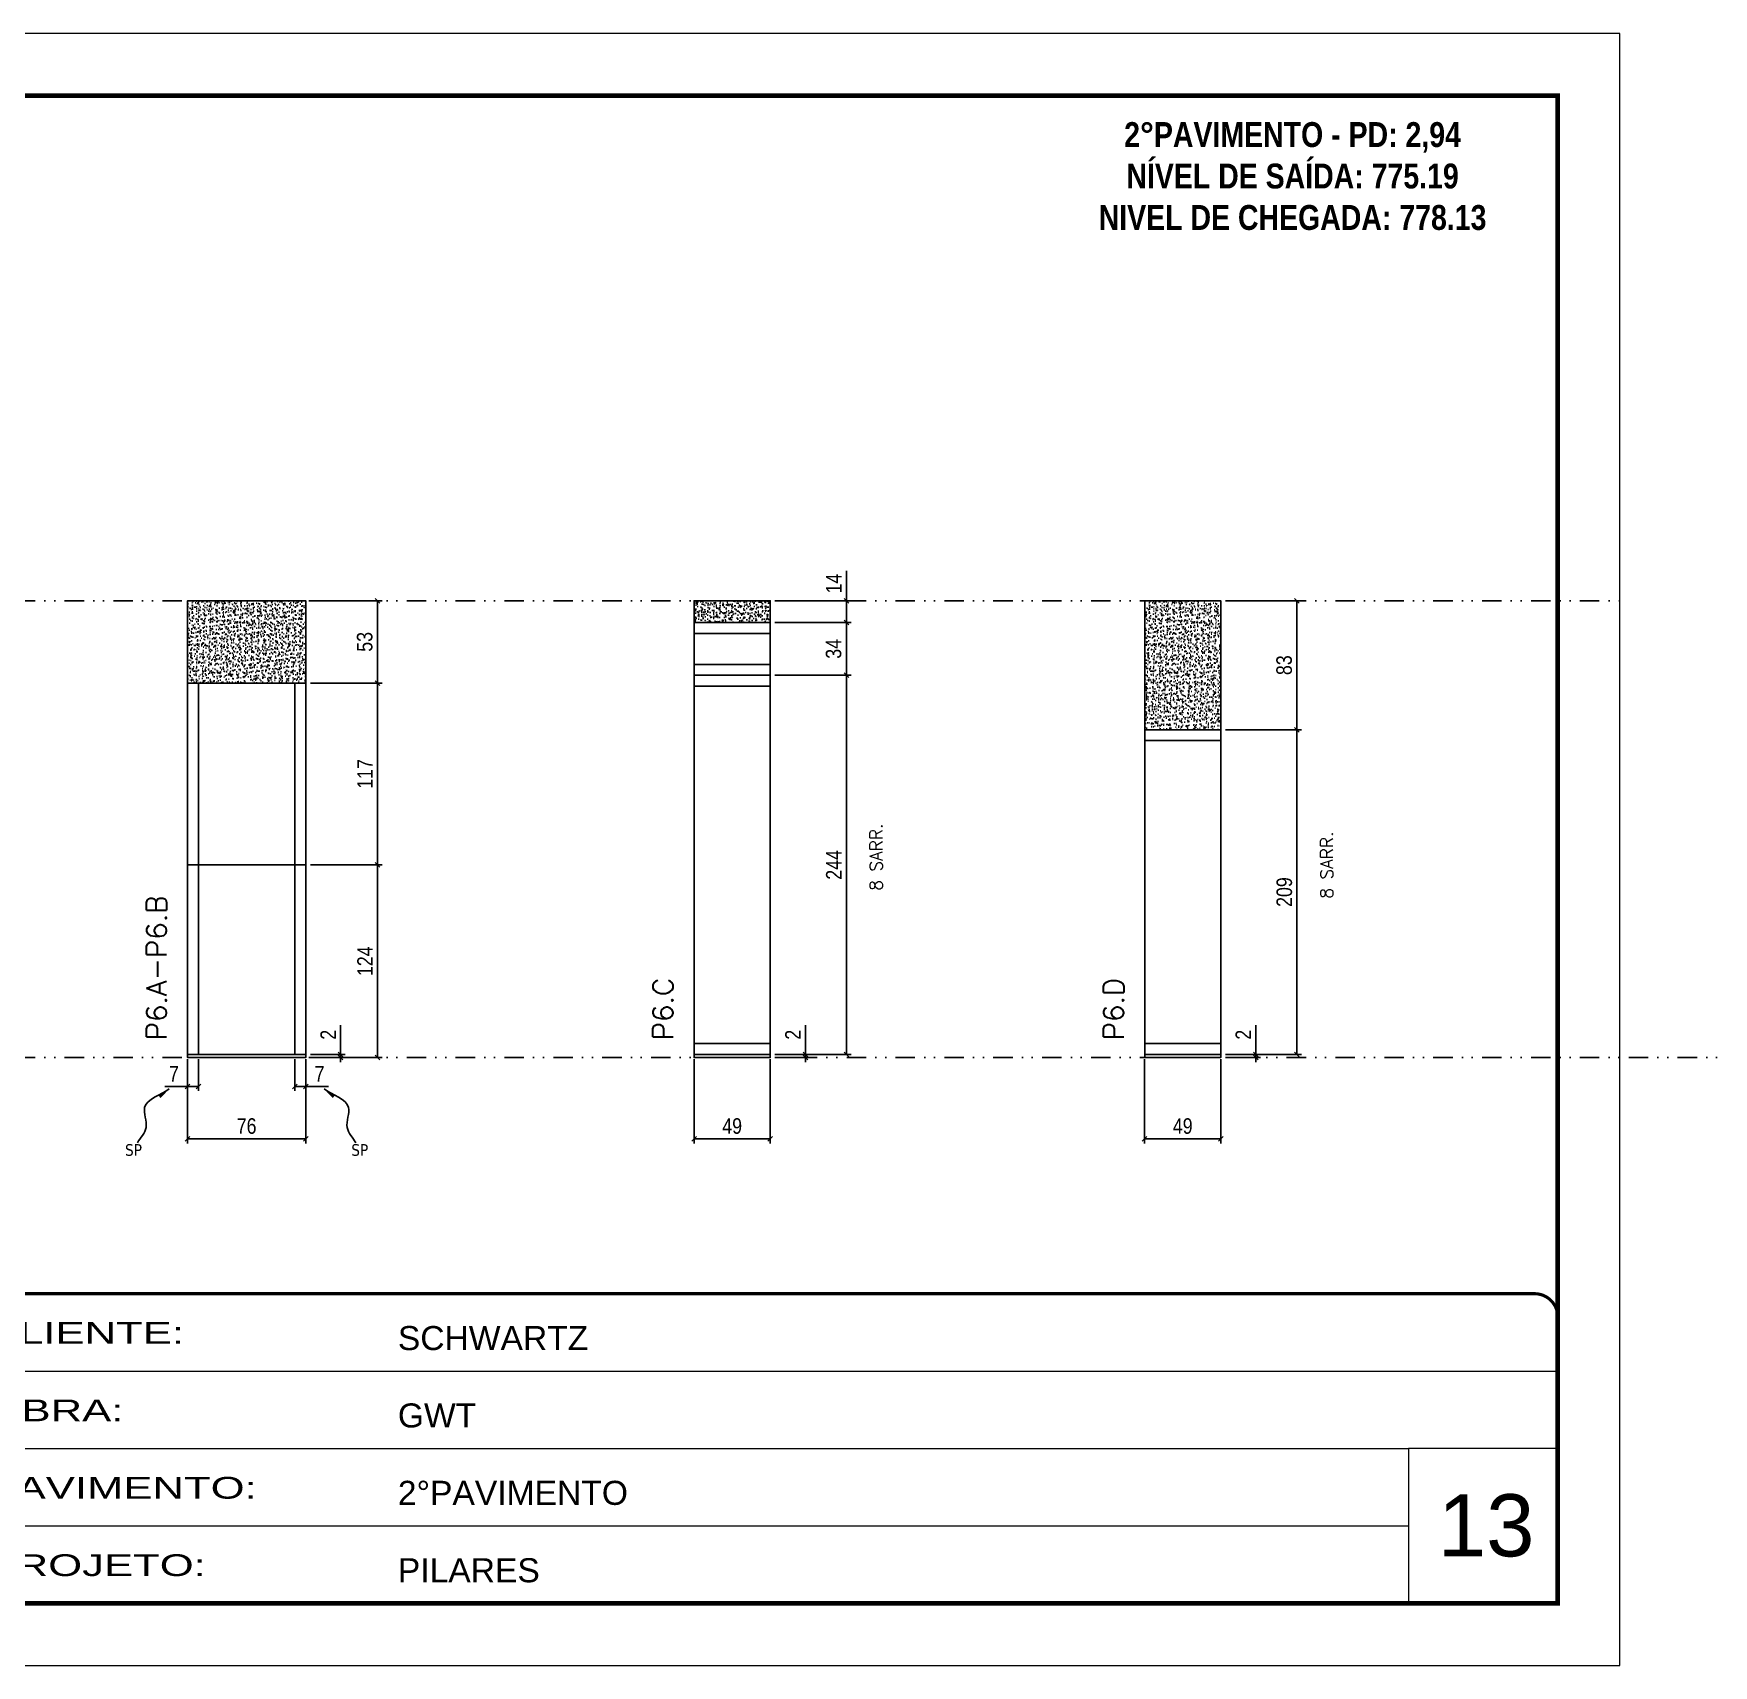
# Model space of a CAD drawing. Extents: x 13770 to 23315, y 867 to 16997.
# Drawn here: x 14850 to 15931, y 12353 to 13403 of the extents above; entities that cross this region are included whole.
import ezdxf

# ---------------------------------------------------------------- set-up
doc = ezdxf.new("R2010")
doc.units = 0
for name, pattern in [('CONTINUO', [0]), ('DASHED', [0.75, 0.5, -0.25]), ('DIVIDE2', [0.625, 0.25, -0.125, 0, -0.125, 0, -0.125]), ('HIDDEN', [0.375, 0.25, -0.125])]:
    doc.linetypes.add(name, pattern=pattern)
for name, color, linetype, lineweight in [('CARIMBO', 255, 'Continuous', 9), ('Folhas', 255, 'Continuous', 9), ('SARRAFO DE PRESSAO', 251, 'DASHED', 9), ('Texto Seção', 7, 'Continuous', 15)]:
    doc.layers.add(name, color=color, linetype=linetype, lineweight=lineweight)
for name, color, linetype in [('COTA', 241, 'Continuous'), ('NOMENCLATURA', 7, 'Continuous'), ('Nível', 160, 'Continuous'), ('Painéis', 200, 'Continuous'), ('SARR_2.2x7', 40, 'Continuous'), ('Sarrafo de Pressão', 42, 'HIDDEN'), ('texto', 7, 'Continuous')]:
    doc.layers.add(name, color=color, linetype=linetype)
doc.styles.add('ARIAL', font='arial.ttf')
doc.styles.add('COTA TECNICA', font='techl___.ttf', dxfattribs={"height": 10})
doc.styles.add('COTA TECNICA-50', font='techl___.ttf', dxfattribs={"height": 10})
doc.styles.add('REGUA-120', font='ROMANS.shx', dxfattribs={"height": 15})
doc.styles.add('ROMANC', font='techb___.ttf', dxfattribs={"height": 2.5})
doc.styles.add('ROMANS', font='romans.shx')
doc.styles.get("Standard").update_dxf_attribs({"font": 'arial.ttf'})
doc.styles.add('Tecnologia', font='')
doc.styles.get('Tecnologia').set_extended_font_data('Forgotten Futurist')
doc.dimstyles.new('COTA PAINEL-50', dxfattribs={"dimtxt": 10, "dimasz": 3, "dimexe": 3, "dimexo": 3, "dimgap": 3, "dimtad": 1, "dimdec": 1, "dimzin": 12, "dimdsep": 46, "dimtxsty": 'COTA TECNICA-50', "dimblk1": 'OBLIQUE', "dimblk2": 'OBLIQUE', "dimsah": 1, "dimcen": 0.9, "dimclrd": 4, "dimclre": 4, "dimclrt": 240, "dimadec": 1, "dimazin": 3, "dimtfac": 1, "dimtdec": 1, "dimtmove": 0, "dimatfit": 3, "dimfxl": 1, "dimtolj": 1, "dimtzin": 12, "dimarcsym": 0})
doc.dimstyles.new('PAINEL', dxfattribs={"dimtxt": 10, "dimasz": 3, "dimexe": 3, "dimexo": 3, "dimgap": 3, "dimtad": 1, "dimdec": 1, "dimzin": 12, "dimdsep": 46, "dimtxsty": 'COTA TECNICA', "dimblk1": 'OBLIQUE', "dimblk2": 'OBLIQUE', "dimsah": 1, "dimcen": 0.9, "dimclrd": 4, "dimclre": 4, "dimclrt": 240, "dimadec": 1, "dimazin": 3, "dimtfac": 1, "dimtdec": 1, "dimtmove": 0, "dimatfit": 3, "dimfxl": 1, "dimtolj": 1, "dimtzin": 12, "dimarcsym": 0})
doc.dimstyles.get("Standard").update_dxf_attribs({"dimtxt": 0.18, "dimasz": 0.18, "dimexe": 0.18, "dimexo": 0.0625, "dimgap": 0.09, "dimtad": 0, "dimtih": 1, "dimtoh": 1, "dimdec": 4, "dimzin": 0, "dimdsep": 46, "dimtxsty": 'Standard', "dimcen": 0.09, "dimadec": 0, "dimazin": 0, "dimtfac": 1, "dimtdec": 4, "dimtofl": 0, "dimtmove": 0, "dimatfit": 3, "dimfxl": 1, "dimtolj": 1, "dimtzin": 0, "dimarcsym": 0})

# ---------------------------------------------------------------- blocks, each defined once
blk = doc.blocks.new('9999999999')
at = {"color": 30, "linetype": 'CONTINUO'}
for p, q in [((98564.6, 34230.2), (98564.6, 34429.4)), ((98564.6, 34379.6), (99584, 34379.6)), ((98564.6, 34329.8), (99488, 34329.8)), ((99584, 34329.8), (99488, 34329.8)), ((99488, 34329.8), (99488, 34230.2)), ((98564.6, 34280), (99488, 34280))]:
    blk.add_line(p, q, dxfattribs=at)
at = {"color": 30, "linetype": 'CONTINUO', "const_width": 2}
blk.add_lwpolyline([(99584, 34230.2), (99584, 34414.4, 0.414214), (99569, 34429.4), (98229, 34429.4, 0.414214), (98214, 34414.4), (98214, 34245.2, 0.414214), (98229, 34230.2), (99584, 34230.2)], format="xyb", dxfattribs=at)
at = {"layer": 'Folhas'}
blk.add_lwpolyline([(98139, 34190.2), (99624, 34190.2), (99624, 35240.2), (98139, 35240.2)], close=True, dxfattribs=at)
at = {"layer": 'Folhas', "color": 30, "const_width": 3}
blk.add_lwpolyline([(98214, 34230.2), (99584, 34230.2), (99584, 35200.2), (98214, 35200.2)], close=True, dxfattribs=at)
at = {"color": 7, "linetype": 'Continuous', "ltscale": 5, "style": 'ARIAL'}
for s, height, p in [('SCHWARTZ', 15.48, (98837.7, 34393.1)), ('GWT', 15.48, (98837.7, 34343.3)), ('2°PAVIMENTO', 15.483, (98837.7, 34293.5)), ('NOVA SISTEMAS CONSTRUTIVOS', 11.059, (98263.2, 34267.2)), ('PILARES', 15.48, (98837.7, 34243.7))]:
    blk.add_text(s, height=height, dxfattribs=at).set_placement(p)
at = {"layer": 'Folhas', "color": 7, "style": 'Tecnologia', "width": 1.5}
for s, p in [('CLIENTE:', (98573.7, 34397.2)), ('OBRA:', (98573.7, 34347.3)), ('PAVIMENTO:', (98573.7, 34297.5)), ('PROJETO:', (98573.7, 34247.7))]:
    blk.add_text(s, height=14, dxfattribs=at).set_placement(p)
blk = doc.blocks.new('_Oblique')
at = {"color": 0, "linetype": 'ByBlock', "lineweight": -2}
blk.add_line((-0.5, -0.5), (0.5, 0.5), dxfattribs=at)
blk = doc.blocks.new('*D201')
at = {"layer": 'COTA', "color": 4, "lineweight": -2, "transparency": 16777216}
for p, q in [((14949.4, 12742.9), (14949.4, 12688.7)), ((15025.4, 12742.9), (15025.4, 12688.7)), ((14949.4, 12691.7), (15025.4, 12691.7))]:
    blk.add_line(p, q, dxfattribs=at)
at = {"layer": 'Defpoints', "color": 0, "transparency": 16777216}
for p in [(14949.4, 12745.9), (15025.4, 12745.9), (15025.4, 12691.7)]:
    blk.add_point(p, dxfattribs=at)
at = {"layer": 'COTA', "color": 4, "lineweight": -2, "transparency": 16777216, "xscale": 3, "yscale": 3, "zscale": 3, "rotation": 180}
blk.add_blockref('_Oblique', (14949.4, 12691.7), dxfattribs=at)
at = {"layer": 'COTA', "color": 4, "lineweight": -2, "transparency": 16777216, "xscale": 3, "yscale": 3, "zscale": 3}
blk.add_blockref('_Oblique', (15025.4, 12691.7), dxfattribs=at)
at = {"layer": 'COTA', "color": 240, "transparency": 16777216, "insert": (14987.4, 12699.8), "char_height": 10, "attachment_point": 5, "style": 'COTA TECNICA'}
blk.add_mtext('\\A1;76', dxfattribs=at)
blk = doc.blocks.new('*D202')
at = {"layer": 'COTA', "color": 4, "lineweight": -2, "transparency": 16777216}
for p, q in [((15028.4, 12867.9), (15074.7, 12867.9)), ((15071.7, 12743.9), (15071.7, 12867.9)), ((15028.4, 12743.9), (15074.7, 12743.9))]:
    blk.add_line(p, q, dxfattribs=at)
at = {"layer": 'Defpoints', "color": 0, "transparency": 16777216}
for p in [(15025.4, 12867.9), (15071.7, 12867.9), (15025.4, 12743.9)]:
    blk.add_point(p, dxfattribs=at)
at = {"layer": 'COTA', "color": 4, "lineweight": -2, "transparency": 16777216, "xscale": 3, "yscale": 3, "zscale": 3}
for p, rotation in [((15071.7, 12867.9), 90), ((15071.7, 12743.9), 270)]:
    blk.add_blockref('_Oblique', p, dxfattribs=dict(at, rotation=rotation))
at = {"layer": 'COTA', "color": 240, "transparency": 16777216, "insert": (15063.6, 12805.9), "char_height": 10, "attachment_point": 5, "rotation": 90, "style": 'COTA TECNICA-50'}
blk.add_mtext('\\A1;124', dxfattribs=at)
blk = doc.blocks.new('*D203')
at = {"layer": 'COTA', "color": 4, "lineweight": -2, "transparency": 16777216}
for p, q in [((15047.9, 12745.9), (15047.9, 12764.7)), ((15028.4, 12745.9), (15050.9, 12745.9)), ((15028.4, 12743.9), (15050.9, 12743.9)), ((15047.9, 12743.9), (15047.9, 12745.9)), ((15047.9, 12743.9), (15047.9, 12740.9))]:
    blk.add_line(p, q, dxfattribs=at)
at = {"layer": 'Defpoints', "color": 0, "transparency": 16777216}
for p in [(15025.4, 12745.9), (15025.4, 12743.9), (15047.9, 12743.9)]:
    blk.add_point(p, dxfattribs=at)
at = {"layer": 'COTA', "color": 4, "lineweight": -2, "transparency": 16777216, "xscale": 3, "yscale": 3, "zscale": 3}
for p, rotation in [((15047.9, 12745.9), 270), ((15047.9, 12743.9), 90)]:
    blk.add_blockref('_Oblique', p, dxfattribs=dict(at, rotation=rotation))
at = {"layer": 'COTA', "color": 240, "transparency": 16777216, "insert": (15039.9, 12758.6), "char_height": 10, "attachment_point": 5, "rotation": 90, "style": 'COTA TECNICA-50'}
blk.add_mtext('\\A1;2', dxfattribs=at)
blk = doc.blocks.new('*D207')
at = {"layer": 'COTA', "color": 4, "linetype": 'ByBlock', "lineweight": -2, "transparency": 16777216}
for p, q in [((15028.4, 12984.9), (15074.7, 12984.9)), ((15071.7, 12867.9), (15071.7, 12984.9)), ((15028.4, 12867.9), (15074.7, 12867.9))]:
    blk.add_line(p, q, dxfattribs=at)
at = {"layer": 'Defpoints', "color": 0, "linetype": 'ByBlock', "transparency": 16777216}
for p in [(15025.4, 12984.9), (15071.7, 12984.9), (15025.4, 12867.9)]:
    blk.add_point(p, dxfattribs=at)
at = {"layer": 'COTA', "color": 4, "linetype": 'ByBlock', "lineweight": -2, "transparency": 16777216, "xscale": 3, "yscale": 3, "zscale": 3}
for p, rotation in [((15071.7, 12984.9), 90), ((15071.7, 12867.9), 270)]:
    blk.add_blockref('_Oblique', p, dxfattribs=dict(at, rotation=rotation))
at = {"layer": 'COTA', "color": 240, "linetype": 'ByBlock', "transparency": 16777216, "insert": (15063.6, 12926.4), "char_height": 10, "attachment_point": 5, "rotation": 90, "style": 'COTA TECNICA'}
blk.add_mtext('\\A1;117', dxfattribs=at)
blk = doc.blocks.new('*D204')
at = {"layer": 'COTA', "color": 4, "lineweight": -2, "transparency": 16777216}
for p, q in [((14956.4, 12742.9), (14956.4, 12722.4)), ((14949.4, 12740.9), (14949.4, 12722.4)), ((14949.4, 12725.4), (14934.7, 12725.4)), ((14956.4, 12725.4), (14949.4, 12725.4))]:
    blk.add_line(p, q, dxfattribs=at)
at = {"layer": 'Defpoints', "color": 0, "transparency": 16777216}
for p in [(14949.4, 12743.9), (14956.4, 12745.9), (14949.4, 12725.4)]:
    blk.add_point(p, dxfattribs=at)
at = {"layer": 'COTA', "color": 4, "lineweight": -2, "transparency": 16777216, "xscale": 3, "yscale": 3, "zscale": 3, "rotation": 180}
blk.add_blockref('_Oblique', (14949.4, 12725.4), dxfattribs=at)
at = {"layer": 'COTA', "color": 4, "lineweight": -2, "transparency": 16777216, "xscale": 3, "yscale": 3, "zscale": 3}
blk.add_blockref('_Oblique', (14956.4, 12725.4), dxfattribs=at)
at = {"layer": 'COTA', "color": 240, "transparency": 16777216, "insert": (14940.6, 12733.4), "char_height": 10, "attachment_point": 5, "style": 'COTA TECNICA-50'}
blk.add_mtext('\\A1;7', dxfattribs=at)
blk = doc.blocks.new('*D205')
at = {"layer": 'COTA', "color": 4, "lineweight": -2, "transparency": 16777216}
for p, q in [((15018.4, 12742.9), (15018.4, 12722.4)), ((15025.4, 12740.9), (15025.4, 12722.4)), ((15018.4, 12725.4), (15025.4, 12725.4)), ((15025.4, 12725.4), (15040.1, 12725.4))]:
    blk.add_line(p, q, dxfattribs=at)
at = {"layer": 'Defpoints', "color": 0, "transparency": 16777216}
for p in [(15018.4, 12745.9), (15025.4, 12743.9), (15025.4, 12725.4)]:
    blk.add_point(p, dxfattribs=at)
at = {"layer": 'COTA', "color": 4, "lineweight": -2, "transparency": 16777216, "xscale": 3, "yscale": 3, "zscale": 3, "rotation": 180}
blk.add_blockref('_Oblique', (15018.4, 12725.4), dxfattribs=at)
at = {"layer": 'COTA', "color": 4, "lineweight": -2, "transparency": 16777216, "xscale": 3, "yscale": 3, "zscale": 3}
blk.add_blockref('_Oblique', (15025.4, 12725.4), dxfattribs=at)
at = {"layer": 'COTA', "color": 240, "transparency": 16777216, "insert": (15034.3, 12733.4), "char_height": 10, "attachment_point": 5, "style": 'COTA TECNICA-50'}
blk.add_mtext('\\A1;7', dxfattribs=at)
blk = doc.blocks.new('*D206')
at = {"layer": 'COTA', "color": 4, "lineweight": -2, "transparency": 16777216}
for p, q in [((15028.4, 13037.9), (15074.7, 13037.9)), ((15071.7, 12984.9), (15071.7, 13037.9)), ((15028.4, 12984.9), (15074.7, 12984.9))]:
    blk.add_line(p, q, dxfattribs=at)
at = {"layer": 'Defpoints', "color": 0, "transparency": 16777216}
for p in [(15025.4, 13037.9), (15071.7, 13037.9), (15025.4, 12984.9)]:
    blk.add_point(p, dxfattribs=at)
at = {"layer": 'COTA', "color": 4, "lineweight": -2, "transparency": 16777216, "xscale": 3, "yscale": 3, "zscale": 3}
for p, rotation in [((15071.7, 13037.9), 90), ((15071.7, 12984.9), 270)]:
    blk.add_blockref('_Oblique', p, dxfattribs=dict(at, rotation=rotation))
at = {"layer": 'COTA', "color": 240, "transparency": 16777216, "insert": (15063.4, 13011.4), "char_height": 10, "attachment_point": 5, "rotation": 90, "style": 'COTA TECNICA'}
blk.add_mtext('\\A1;53', dxfattribs=at)
blk = doc.blocks.new('*D208')
at = {"layer": 'COTA', "color": 4, "lineweight": -2, "transparency": 16777216}
for p, q in [((15275.3, 12742.9), (15275.3, 12688.7)), ((15324.3, 12742.9), (15324.3, 12688.7)), ((15275.3, 12691.7), (15324.3, 12691.7))]:
    blk.add_line(p, q, dxfattribs=at)
at = {"layer": 'Defpoints', "color": 0, "transparency": 16777216}
for p in [(15275.3, 12745.9), (15324.3, 12745.9), (15324.3, 12691.7)]:
    blk.add_point(p, dxfattribs=at)
at = {"layer": 'COTA', "color": 4, "lineweight": -2, "transparency": 16777216, "xscale": 3, "yscale": 3, "zscale": 3, "rotation": 180}
blk.add_blockref('_Oblique', (15275.3, 12691.7), dxfattribs=at)
at = {"layer": 'COTA', "color": 4, "lineweight": -2, "transparency": 16777216, "xscale": 3, "yscale": 3, "zscale": 3}
blk.add_blockref('_Oblique', (15324.3, 12691.7), dxfattribs=at)
at = {"layer": 'COTA', "color": 240, "transparency": 16777216, "insert": (15299.8, 12699.8), "char_height": 10, "attachment_point": 5, "style": 'COTA TECNICA'}
blk.add_mtext('\\A1;49', dxfattribs=at)
blk = doc.blocks.new('*D209')
at = {"layer": 'COTA', "color": 4, "lineweight": -2, "transparency": 16777216}
for p, q in [((15346.9, 12745.9), (15346.9, 12764.7)), ((15327.3, 12745.9), (15349.9, 12745.9)), ((15327.3, 12743.9), (15349.9, 12743.9)), ((15346.9, 12743.9), (15346.9, 12745.9)), ((15346.9, 12743.9), (15346.9, 12740.9))]:
    blk.add_line(p, q, dxfattribs=at)
at = {"layer": 'Defpoints', "color": 0, "transparency": 16777216}
for p in [(15324.3, 12745.9), (15324.3, 12743.9), (15346.9, 12743.9)]:
    blk.add_point(p, dxfattribs=at)
at = {"layer": 'COTA', "color": 4, "lineweight": -2, "transparency": 16777216, "xscale": 3, "yscale": 3, "zscale": 3}
for p, rotation in [((15346.9, 12745.9), 270), ((15346.9, 12743.9), 90)]:
    blk.add_blockref('_Oblique', p, dxfattribs=dict(at, rotation=rotation))
at = {"layer": 'COTA', "color": 240, "transparency": 16777216, "insert": (15338.9, 12758.6), "char_height": 10, "attachment_point": 5, "rotation": 90, "style": 'COTA TECNICA-50'}
blk.add_mtext('\\A1;2', dxfattribs=at)
blk = doc.blocks.new('*D210')
at = {"layer": 'COTA', "color": 4, "lineweight": -2, "transparency": 16777216}
for p, q in [((15373.3, 13037.9), (15373.3, 13057)), ((15327.3, 13037.9), (15376.3, 13037.9)), ((15373.3, 13023.9), (15373.3, 13037.9)), ((15327.3, 13023.9), (15376.3, 13023.9))]:
    blk.add_line(p, q, dxfattribs=at)
at = {"layer": 'Defpoints', "color": 0, "transparency": 16777216}
for p in [(15324.3, 13037.9), (15373.3, 13037.9), (15324.3, 13023.9)]:
    blk.add_point(p, dxfattribs=at)
at = {"layer": 'COTA', "color": 4, "lineweight": -2, "transparency": 16777216, "xscale": 3, "yscale": 3, "zscale": 3}
for p, rotation in [((15373.3, 13037.9), 90), ((15373.3, 13023.9), 270)]:
    blk.add_blockref('_Oblique', p, dxfattribs=dict(at, rotation=rotation))
at = {"layer": 'COTA', "color": 240, "transparency": 16777216, "insert": (15365.2, 13048.9), "char_height": 10, "attachment_point": 5, "rotation": 90, "style": 'COTA TECNICA'}
blk.add_mtext('\\A1;14', dxfattribs=at)
blk = doc.blocks.new('*D211')
at = {"layer": 'COTA', "color": 4, "lineweight": -2, "transparency": 16777216}
for p, q in [((15327.3, 12989.9), (15376.3, 12989.9)), ((15373.3, 12745.9), (15373.3, 12989.9)), ((15327.3, 12745.9), (15376.3, 12745.9))]:
    blk.add_line(p, q, dxfattribs=at)
at = {"layer": 'Defpoints', "color": 0, "transparency": 16777216}
for p in [(15324.3, 12989.9), (15373.3, 12989.9), (15324.3, 12745.9)]:
    blk.add_point(p, dxfattribs=at)
at = {"layer": 'COTA', "color": 4, "lineweight": -2, "transparency": 16777216, "xscale": 3, "yscale": 3, "zscale": 3}
for p, rotation in [((15373.3, 12989.9), 90), ((15373.3, 12745.9), 270)]:
    blk.add_blockref('_Oblique', p, dxfattribs=dict(at, rotation=rotation))
at = {"layer": 'COTA', "color": 240, "transparency": 16777216, "insert": (15365.2, 12867.9), "char_height": 10, "attachment_point": 5, "rotation": 90, "style": 'COTA TECNICA'}
blk.add_mtext('\\A1;244', dxfattribs=at)
blk = doc.blocks.new('*D212')
at = {"layer": 'COTA', "color": 4, "lineweight": -2, "transparency": 16777216}
for p, q in [((15327.3, 13023.9), (15376.3, 13023.9)), ((15373.3, 12989.9), (15373.3, 13023.9)), ((15327.3, 12989.9), (15376.3, 12989.9))]:
    blk.add_line(p, q, dxfattribs=at)
at = {"layer": 'Defpoints', "color": 0, "transparency": 16777216}
for p in [(15324.3, 13023.9), (15373.3, 13023.9), (15324.3, 12989.9)]:
    blk.add_point(p, dxfattribs=at)
at = {"layer": 'COTA', "color": 4, "lineweight": -2, "transparency": 16777216, "xscale": 3, "yscale": 3, "zscale": 3}
for p, rotation in [((15373.3, 13023.9), 90), ((15373.3, 12989.9), 270)]:
    blk.add_blockref('_Oblique', p, dxfattribs=dict(at, rotation=rotation))
at = {"layer": 'COTA', "color": 240, "transparency": 16777216, "insert": (15365.1, 13006.9), "char_height": 10, "attachment_point": 5, "rotation": 90, "style": 'COTA TECNICA'}
blk.add_mtext('\\A1;34', dxfattribs=at)
blk = doc.blocks.new('*D703')
at = {"layer": 'COTA', "color": 4, "lineweight": -2, "transparency": 16777216}
for p, q in [((15565.2, 12742.9), (15565.2, 12688.7)), ((15614.2, 12742.9), (15614.2, 12688.7)), ((15565.2, 12691.7), (15614.2, 12691.7))]:
    blk.add_line(p, q, dxfattribs=at)
at = {"layer": 'Defpoints', "color": 0, "transparency": 16777216}
for p in [(15565.2, 12745.9), (15614.2, 12745.9), (15614.2, 12691.7)]:
    blk.add_point(p, dxfattribs=at)
at = {"layer": 'COTA', "color": 4, "lineweight": -2, "transparency": 16777216, "xscale": 3, "yscale": 3, "zscale": 3, "rotation": 180}
blk.add_blockref('_Oblique', (15565.2, 12691.7), dxfattribs=at)
at = {"layer": 'COTA', "color": 4, "lineweight": -2, "transparency": 16777216, "xscale": 3, "yscale": 3, "zscale": 3}
blk.add_blockref('_Oblique', (15614.2, 12691.7), dxfattribs=at)
at = {"layer": 'COTA', "color": 240, "transparency": 16777216, "insert": (15589.7, 12699.8), "char_height": 10, "attachment_point": 5, "style": 'COTA TECNICA'}
blk.add_mtext('\\A1;49', dxfattribs=at)
blk = doc.blocks.new('*D704')
at = {"layer": 'COTA', "color": 4, "lineweight": -2, "transparency": 16777216}
for p, q in [((15636.7, 12745.9), (15636.7, 12764.7)), ((15617.2, 12745.9), (15639.7, 12745.9)), ((15617.2, 12743.9), (15639.7, 12743.9)), ((15636.7, 12743.9), (15636.7, 12745.9)), ((15636.7, 12743.9), (15636.7, 12740.9))]:
    blk.add_line(p, q, dxfattribs=at)
at = {"layer": 'Defpoints', "color": 0, "transparency": 16777216}
for p in [(15614.2, 12745.9), (15614.2, 12743.9), (15636.7, 12743.9)]:
    blk.add_point(p, dxfattribs=at)
at = {"layer": 'COTA', "color": 4, "lineweight": -2, "transparency": 16777216, "xscale": 3, "yscale": 3, "zscale": 3}
for p, rotation in [((15636.7, 12745.9), 270), ((15636.7, 12743.9), 90)]:
    blk.add_blockref('_Oblique', p, dxfattribs=dict(at, rotation=rotation))
at = {"layer": 'COTA', "color": 240, "transparency": 16777216, "insert": (15628.7, 12758.6), "char_height": 10, "attachment_point": 5, "rotation": 90, "style": 'COTA TECNICA-50'}
blk.add_mtext('\\A1;2', dxfattribs=at)
blk = doc.blocks.new('*D705')
at = {"layer": 'COTA', "color": 4, "lineweight": -2, "transparency": 16777216}
for p, q in [((15617.2, 13037.9), (15666.2, 13037.9)), ((15663.2, 12954.9), (15663.2, 13037.9)), ((15617.2, 12954.9), (15666.2, 12954.9))]:
    blk.add_line(p, q, dxfattribs=at)
at = {"layer": 'Defpoints', "color": 0, "transparency": 16777216}
for p in [(15614.2, 13037.9), (15663.2, 13037.9), (15614.2, 12954.9)]:
    blk.add_point(p, dxfattribs=at)
at = {"layer": 'COTA', "color": 4, "lineweight": -2, "transparency": 16777216, "xscale": 3, "yscale": 3, "zscale": 3}
for p, rotation in [((15663.2, 13037.9), 90), ((15663.2, 12954.9), 270)]:
    blk.add_blockref('_Oblique', p, dxfattribs=dict(at, rotation=rotation))
at = {"layer": 'COTA', "color": 240, "transparency": 16777216, "insert": (15655, 12996.4), "char_height": 10, "attachment_point": 5, "rotation": 90, "style": 'COTA TECNICA'}
blk.add_mtext('\\A1;83', dxfattribs=at)
blk = doc.blocks.new('*D706')
at = {"layer": 'COTA', "color": 4, "lineweight": -2, "transparency": 16777216}
for p, q in [((15617.2, 12954.9), (15666.2, 12954.9)), ((15663.2, 12745.9), (15663.2, 12954.9)), ((15617.2, 12745.9), (15666.2, 12745.9))]:
    blk.add_line(p, q, dxfattribs=at)
at = {"layer": 'Defpoints', "color": 0, "transparency": 16777216}
for p in [(15614.2, 12954.9), (15663.2, 12954.9), (15614.2, 12745.9)]:
    blk.add_point(p, dxfattribs=at)
at = {"layer": 'COTA', "color": 4, "lineweight": -2, "transparency": 16777216, "xscale": 3, "yscale": 3, "zscale": 3}
for p, rotation in [((15663.2, 12954.9), 90), ((15663.2, 12745.9), 270)]:
    blk.add_blockref('_Oblique', p, dxfattribs=dict(at, rotation=rotation))
at = {"layer": 'COTA', "color": 240, "transparency": 16777216, "insert": (15655.1, 12850.4), "char_height": 10, "attachment_point": 5, "rotation": 90, "style": 'COTA TECNICA'}
blk.add_mtext('\\A1;209', dxfattribs=at)

msp = doc.modelspace()

# ---------------------------------------------------------------- hatches: boundary and pattern name
at = {"layer": 'COTA'}
h = msp.add_hatch(dxfattribs=at)
h.set_pattern_fill('AR-CONC', color=256, scale=0.03)
h.set_pattern_definition([(50, (-4503.6864, -2358.15), (5.4655401, -0.4781726), [0.5715, -6.2865]), (355, (-4503.6864, -2358.15), (-1.0573026, 5.7317054), [0.4572, -5.0292175]), (100.451445, (-4503.231, -2358.19), (4.4082374, 5.2535326), [0.4857003, -5.3427073]), (46.1842, (-4503.6864, -2356.626), (8.1323712, -1.2612698), [0.85725, -9.42975]), (96.635558, (-4503.009, -2356.731), (7.122124, 7.4227837), [0.7285507, -8.0140682]), (351.18415, (-4503.686, -2356.626), (7.122124, 7.4227837), [0.685799, -7.543792]), (21, (-4502.9244, -2357.007), (4.5484317, -3.06795595), [0.5715, -6.2865]), (326, (-4502.9244, -2357.007), (1.8540609, 5.525639), [0.4572, -5.0292]), (71.451445, (-4502.5453, -2357.263), (6.4024926, 2.4576831), [0.4857003, -5.3426981]), (37.5, (-4503.6864, -2358.1502), (0.0926581, 2.53665117), [0, -4.96824, 0, -5.1054, 0, -5.04825]), (7.5, (-4503.6864, -2358.1502), (2.00458988, 3.00541724), [0, -2.91084, 0, -4.85394, 0, -1.92405]), (327.5, (-4505.3856, -2358.1502), (4.06771786, -0.17186232), [0, -1.905, 0, -5.9436, 0, -7.8867]), (317.5, (-4506.1476, -2358.1502), (4.44387544, 0.76279473), [0, -2.4765, 0, -3.94716, 0, -5.6007])])
h.paths.add_polyline_path([(15025.42, 12984.88), (15025.42, 13037.88), (14949.42, 13037.88), (14949.42, 12984.88)])
h = msp.add_hatch(dxfattribs=at)
h.set_pattern_fill('AR-CONC', color=256, scale=0.03)
h.set_pattern_definition([(50, (-4177.773, -2297.15), (5.4655401, -0.4781726), [0.5715, -6.2865]), (355, (-4177.773, -2297.15), (-1.0573026, 5.7317054), [0.4572, -5.0292175]), (100.451445, (-4177.3176, -2297.19), (4.4082374, 5.2535326), [0.4857003, -5.3427073]), (46.1842, (-4177.773, -2295.626), (8.1323712, -1.2612698), [0.85725, -9.42975]), (96.635558, (-4177.095, -2295.731), (7.122124, 7.4227837), [0.7285507, -8.0140682]), (351.18415, (-4177.773, -2295.626), (7.122124, 7.4227837), [0.685799, -7.543792]), (21, (-4177.011, -2296.007), (4.5484317, -3.06795595), [0.5715, -6.2865]), (326, (-4177.011, -2296.007), (1.8540609, 5.525639), [0.4572, -5.0292]), (71.451445, (-4176.632, -2296.263), (6.4024926, 2.4576831), [0.4857003, -5.3426981]), (37.5, (-4177.773, -2297.1502), (0.0926581, 2.53665117), [0, -4.96824, 0, -5.1054, 0, -5.04825]), (7.5, (-4177.773, -2297.1502), (2.00458988, 3.00541724), [0, -2.91084, 0, -4.85394, 0, -1.92405]), (327.5, (-4179.4723, -2297.1502), (4.06771786, -0.17186232), [0, -1.905, 0, -5.9436, 0, -7.8867]), (317.5, (-4180.2343, -2297.1502), (4.44387544, 0.76279473), [0, -2.4765, 0, -3.94716, 0, -5.6007])])
h.paths.add_polyline_path([(15324.33, 13037.88), (15275.33, 13037.88), (15275.33, 13023.88), (15324.33, 13023.88)])
h = msp.add_hatch(dxfattribs=at)
h.set_pattern_fill('AR-CONC', color=256, scale=0.03)
h.set_pattern_definition([(50, (-3887.8854, -2358.15), (5.4655401, -0.4781726), [0.5715, -6.2865]), (355, (-3887.8854, -2358.15), (-1.0573026, 5.7317054), [0.4572, -5.0292175]), (100.451445, (-3887.43, -2358.19), (4.4082374, 5.2535326), [0.4857003, -5.3427073]), (46.1842, (-3887.8854, -2356.626), (8.1323712, -1.2612698), [0.85725, -9.42975]), (96.635558, (-3887.208, -2356.731), (7.122124, 7.4227837), [0.7285507, -8.0140682]), (351.18415, (-3887.885, -2356.626), (7.122124, 7.4227837), [0.685799, -7.543792]), (21, (-3887.1234, -2357.007), (4.5484317, -3.06795595), [0.5715, -6.2865]), (326, (-3887.1234, -2357.007), (1.8540609, 5.525639), [0.4572, -5.0292]), (71.451445, (-3886.7443, -2357.263), (6.4024926, 2.4576831), [0.4857003, -5.3426981]), (37.5, (-3887.8854, -2358.1502), (0.0926581, 2.53665117), [0, -4.96824, 0, -5.1054, 0, -5.04825]), (7.5, (-3887.8854, -2358.1502), (2.00458988, 3.00541724), [0, -2.91084, 0, -4.85394, 0, -1.92405]), (327.5, (-3889.5846, -2358.1502), (4.06771786, -0.17186232), [0, -1.905, 0, -5.9436, 0, -7.8867]), (317.5, (-3890.3466, -2358.1502), (4.44387544, 0.76279473), [0, -2.4765, 0, -3.94716, 0, -5.6007])])
h.paths.add_polyline_path([(15614.22, 12954.88), (15614.22, 13037.88), (15565.22, 13037.88), (15565.22, 12954.88)])

# ---------------------------------------------------------------- linework, layer by layer
for points in [[(14949.42, 12984.88), (15025.42, 12984.88), (15025.42, 13037.88), (14949.42, 13037.88)], [(15275.33, 13023.88), (15324.33, 13023.88), (15324.33, 13037.88), (15275.33, 13037.88)], [(15565.22, 12954.88), (15614.22, 12954.88), (15614.22, 13037.88), (15565.22, 13037.88)]]:
    msp.add_lwpolyline(points, close=True, dxfattribs=at)
at = {"layer": 'Nível', "color": 4, "linetype": 'DIVIDE2', "ltscale": 50}
for p, q in [((13769.54, 13037.88), (15871, 13037.88)), ((13769.54, 12743.88), (21112.79, 12743.88))]:
    msp.add_line(p, q, dxfattribs=at)
at = {"layer": 'Painéis'}
for points in [[(15275.33, 13023.88), (15324.33, 13023.88), (15324.33, 12989.88), (15275.33, 12989.88)], [(14949.42, 12984.88), (15025.42, 12984.88), (15025.42, 12867.88), (14949.42, 12867.88)], [(15275.33, 12745.88), (15324.33, 12745.88), (15324.33, 12989.88), (15275.33, 12989.88)], [(15565.22, 12745.88), (15614.22, 12745.88), (15614.22, 12954.88), (15565.22, 12954.88)], [(14949.42, 12745.88), (15025.42, 12745.88), (15025.42, 12867.88), (14949.42, 12867.88)], [(14949.42, 12745.88), (15025.42, 12745.88), (15025.42, 12743.88), (14949.42, 12743.88)], [(15275.33, 12745.88), (15324.33, 12745.88), (15324.33, 12743.88), (15275.33, 12743.88)], [(15565.22, 12745.88), (15614.22, 12745.88), (15614.22, 12743.88), (15565.22, 12743.88)]]:
    msp.add_lwpolyline(points, close=True, dxfattribs=at)
at = {"layer": 'SARR_2.2x7', "linetype": 'ByBlock'}
for p, q in [((15275.33, 13016.88), (15324.33, 13016.88)), ((15275.33, 12996.88), (15324.33, 12996.88)), ((15275.33, 12982.88), (15324.33, 12982.88)), ((15565.22, 12947.88), (15614.22, 12947.88)), ((15275.33, 12752.88), (15324.33, 12752.88)), ((15565.22, 12752.88), (15614.22, 12752.88))]:
    msp.add_line(p, q, dxfattribs=at)
at = {"layer": 'Sarrafo de Pressão'}
for p, q in [((14956.42, 12867.88), (14956.42, 12984.88)), ((15018.42, 12867.88), (15018.42, 12984.88)), ((14956.42, 12745.88), (14956.42, 12867.88)), ((15018.42, 12745.88), (15018.42, 12867.88))]:
    msp.add_line(p, q, dxfattribs=at)

# ---------------------------------------------------------------- block references
at = {"layer": 'SARRAFO DE PRESSAO', "color": 6, "linetype": 'ByBlock'}
msp.add_blockref('9999999999', (-83752.98, -21837.41), dxfattribs=at)

# ---------------------------------------------------------------- texts
at = {"layer": 'CARIMBO', "style": 'ARIAL'}
msp.add_text('13', height=40, dxfattribs=at).set_placement((15753.86, 12422.94))
at = {"layer": 'NOMENCLATURA', "color": 2, "insert": (15660.38, 13345.82), "char_height": 16, "attachment_point": 2, "style": 'ROMANC'}
msp.add_mtext_dynamic_manual_height_columns('2°PAVIMENTO - PD: 2,94\\PNÍVEL DE SAÍDA: 775.19\\PNIVEL DE CHEGADA: 778.13', width=376.0554, gutter_width=1, heights=[0], dxfattribs=at)
at = {"layer": 'texto', "color": 0, "char_height": 7.5, "attachment_point": 5}
for insert in [(14914.64, 12684.39), (15060.19, 12684.39)]:
    msp.add_mtext('{\\fTahoma|b0|i0|c0|p34;\\C4;SP}', dxfattribs=dict(at, insert=insert))
at = {"layer": 'Texto Seção', "linetype": 'Continuous', "style": 'ROMANS'}
for p in [(15396.48, 12851.3), (15686.37, 12846.19)]:
    msp.add_text('8 SARR.', height=8, rotation=90, dxfattribs=at).set_placement(p)
at = {"layer": 'Texto Seção', "char_height": 13, "width": 285.3299, "attachment_point": 7, "rotation": 90, "style": 'REGUA-120'}
for s, insert in [('P6.A-P6.B', (14935.95, 12755.13)), ('P6.C', (15261.86, 12755.13)), ('P6.D', (15551.75, 12755.13))]:
    msp.add_mtext(s, dxfattribs=dict(at, insert=insert))

# ---------------------------------------------------------------- dimensions: what is measured, and where the dimension line sits
at = {"layer": 'COTA'}
for base, p1, p2, angle, dimstyle, picture, middle in [((15373.31, 13037.88), (15324.33, 13023.88), (15324.33, 13037.88), 90, 'PAINEL', '*D210', (15365.24, 13048.94)), ((15071.66, 13037.88), (15025.42, 12984.88), (15025.42, 13037.88), 90, 'PAINEL', '*D206', (15063.44, 13011.38)), ((15663.2, 13037.88), (15614.22, 12954.88), (15614.22, 13037.88), 90, 'PAINEL', '*D705', (15654.96, 12996.38)), ((15373.31, 12989.88), (15324.33, 12745.88), (15324.33, 12989.88), 90, 'PAINEL', '*D211', (15365.24, 12867.88)), ((15663.2, 12954.88), (15614.22, 12745.88), (15614.22, 12954.88), 90, 'PAINEL', '*D706', (15655.07, 12850.38)), ((15071.66, 12867.88), (15025.42, 12743.88), (15025.42, 12867.88), 90, 'COTA PAINEL-50', '*D202', (15063.58, 12805.88)), ((14949.42, 12725.37), (14956.42, 12745.88), (14949.42, 12743.88), 180, 'COTA PAINEL-50', '*D204', (14940.55, 12733.44))]:
    dim = msp.add_linear_dim(base=base, p1=p1, p2=p2, angle=angle, dimstyle=dimstyle, dxfattribs=at)
    dim.commit()
    dim.dimension.update_dxf_attribs({"geometry": picture, "text_midpoint": middle})
dim = msp.add_linear_dim(base=(15373.31, 13023.88), p1=(15324.33, 12989.88), p2=(15324.33, 13023.88), angle=90, dimstyle='PAINEL', override={"dimtmove": 1}, dxfattribs=at)
dim.commit()
dim.dimension.update_dxf_attribs({"geometry": '*D212', "text_midpoint": (15365.09, 13006.88)})
at = {"layer": 'COTA', "linetype": 'ByBlock'}
dim = msp.add_linear_dim(base=(15071.66, 12984.88), p1=(15025.42, 12867.88), p2=(15025.42, 12984.88), angle=90, dimstyle='PAINEL', dxfattribs=at)
dim.commit()
dim.dimension.update_dxf_attribs({"geometry": '*D207', "text_midpoint": (15063.58, 12926.38)})
at = {"layer": 'COTA'}
for base, p1, p2, picture, middle in [((15047.94, 12743.88), (15025.42, 12745.88), (15025.42, 12743.88), '*D203', (15047.94, 12758.62)), ((15346.86, 12743.88), (15324.33, 12745.88), (15324.33, 12743.88), '*D209', (15346.86, 12758.62)), ((15636.74, 12743.88), (15614.22, 12745.88), (15614.22, 12743.88), '*D704', (15636.74, 12758.62))]:
    dim = msp.add_linear_dim(base=base, p1=p1, p2=p2, angle=90, dimstyle='COTA PAINEL-50', dxfattribs=at)
    dim.commit()
    dim.dimension.update_dxf_attribs({"geometry": picture, "text_midpoint": middle, "dimtype": 160})
for base, p1, p2, picture, middle in [((15025.42, 12691.7), (14949.42, 12745.88), (15025.42, 12745.88), '*D201', (14987.42, 12699.8)), ((15324.33, 12691.7), (15275.33, 12745.88), (15324.33, 12745.88), '*D208', (15299.83, 12699.8)), ((15614.22, 12691.7), (15565.22, 12745.88), (15614.22, 12745.88), '*D703', (15589.72, 12699.8))]:
    dim = msp.add_linear_dim(base=base, p1=p1, p2=p2, dimstyle='PAINEL', override={"dimarcsym": 2}, dxfattribs=at)
    dim.commit()
    dim.dimension.update_dxf_attribs({"geometry": picture, "text_midpoint": middle})
dim = msp.add_linear_dim(base=(15025.42, 12725.37), p1=(15018.42, 12745.88), p2=(15025.42, 12743.88), dimstyle='COTA PAINEL-50', dxfattribs=at)
dim.commit()
dim.dimension.update_dxf_attribs({"geometry": '*D205', "text_midpoint": (15034.28, 12733.44)})

# ---------------------------------------------------------------- leaders
at = {"layer": 'COTA', "path_type": 1}
for points in [[(14937.59, 12723.7), (14921.8, 12711.86), (14922.73, 12698.86), (14917.18, 12689.07)], [(15037.25, 12723.7), (15053.03, 12711.86), (15052.11, 12698.86), (15057.66, 12689.07)]]:
    msp.add_leader(points, dimstyle='Standard', override={"dimasz": 8}, dxfattribs=at)

doc.saveas('drawing.dxf')
